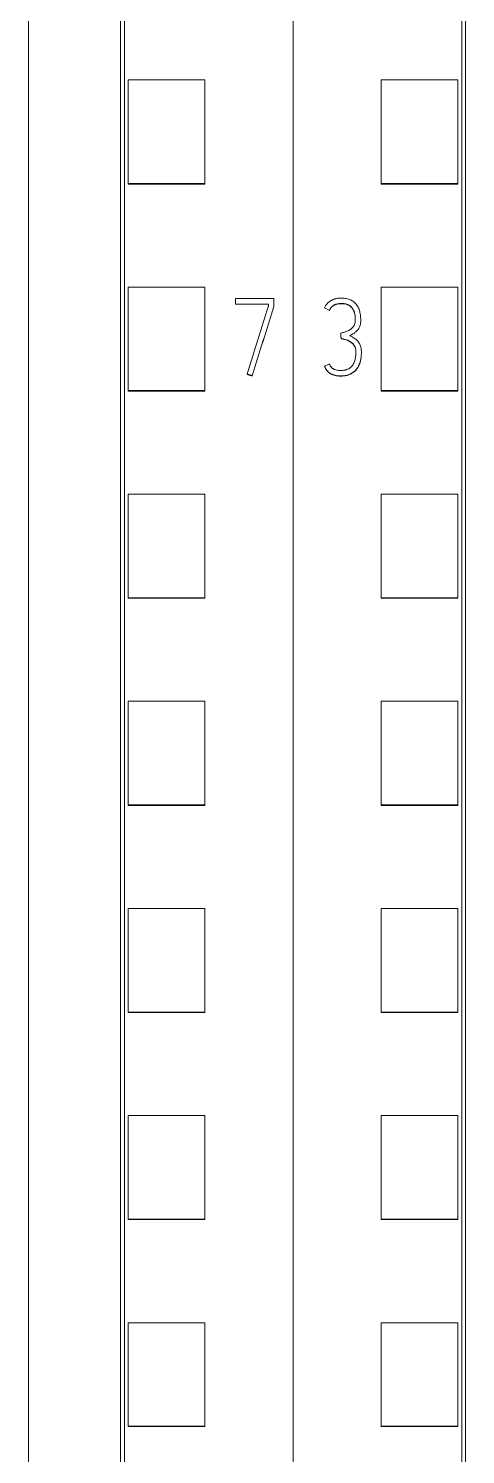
# Model space of a CAD drawing. Header units: millimetres. Extents: x 4137 to 6698, y 1400 to 3585.
# Drawn here: x 5348.15 to 5359.55, y 2976.6 to 3013.79 of the extents above; entities that cross this region are included whole.
import ezdxf

# ---------------------------------------------------------------- set-up
doc = ezdxf.new("R2010")
doc.units = ezdxf.units.MM
doc.layers.add('000-PI-Oprema', color=30, linetype='Continuous', lineweight=5)

msp = doc.modelspace()

# ---------------------------------------------------------------- linework, layer by layer
at = {"layer": '000-PI-Oprema', "color": 0, "linetype": 'ByBlock', "lineweight": 0}
for p, q in [((5355.048, 3075.465), (5355.048, 2962.047)), ((5355.048, 3075.465), (5355.048, 2962.047)), ((5350.648, 2964.37), (5350.648, 3073.185)), ((5359.448, 3073.185), (5359.448, 2964.37)), ((5350.748, 3009.751), (5350.748, 3012.452)), ((5350.748, 3012.452), (5352.748, 3012.452)), ((5352.748, 3009.751), (5352.748, 3012.452)), ((5357.348, 3009.751), (5357.348, 3012.452)), ((5359.348, 3012.452), (5357.348, 3012.452)), ((5359.348, 3009.751), (5359.348, 3012.452)), ((5350.748, 3009.751), (5352.748, 3009.751)), ((5350.748, 3009.734), (5350.748, 3009.751)), ((5350.748, 3009.734), (5352.748, 3009.734)), ((5352.748, 3009.734), (5352.748, 3009.751)), ((5357.348, 3009.734), (5357.348, 3009.751)), ((5359.348, 3009.751), (5357.348, 3009.751)), ((5359.348, 3009.734), (5357.348, 3009.734)), ((5359.348, 3009.734), (5359.348, 3009.751)), ((5350.748, 3004.349), (5350.748, 3007.05)), ((5350.748, 3007.05), (5352.748, 3007.05)), ((5352.748, 3004.349), (5352.748, 3007.05)), ((5353.551, 3006.607), (5353.551, 3006.748)), ((5353.551, 3006.748), (5354.55, 3006.748)), ((5354.55, 3006.748), (5354.55, 3006.546)), ((5357.348, 3004.349), (5357.348, 3007.05)), ((5359.348, 3007.05), (5357.348, 3007.05)), ((5359.348, 3004.349), (5359.348, 3007.05)), ((5353.551, 3006.607), (5353.551, 3006.6)), ((5354.411, 3006.607), (5353.551, 3006.607)), ((5353.551, 3006.6), (5354.411, 3006.6)), ((5354.411, 3006.568), (5354.411, 3006.607)), ((5354.55, 3006.546), (5354.55, 3006.539)), ((5356.815, 3006.194), (5356.815, 3006.2)), ((5356.294, 3005.847), (5356.294, 3005.841)), ((5356.302, 3005.709), (5356.302, 3005.703)), ((5356.832, 3005.341), (5356.832, 3005.347)), ((5353.848, 3004.783), (5353.848, 3004.777)), ((5353.981, 3004.739), (5353.981, 3004.733)), ((5350.748, 3004.334), (5350.748, 3004.349)), ((5350.748, 3004.349), (5352.748, 3004.349)), ((5350.748, 3004.334), (5352.748, 3004.334)), ((5352.748, 3004.334), (5352.748, 3004.349)), ((5357.348, 3004.334), (5357.348, 3004.349)), ((5359.348, 3004.349), (5357.348, 3004.349)), ((5359.348, 3004.334), (5357.348, 3004.334)), ((5359.348, 3004.334), (5359.348, 3004.349)), ((5350.748, 2998.947), (5350.748, 3001.649)), ((5350.748, 3001.649), (5352.748, 3001.649)), ((5352.748, 2998.947), (5352.748, 3001.649)), ((5357.348, 2998.947), (5357.348, 3001.649)), ((5359.348, 3001.649), (5357.348, 3001.649)), ((5359.348, 2998.947), (5359.348, 3001.649)), ((5350.748, 2998.934), (5350.748, 2998.947)), ((5350.748, 2998.947), (5352.748, 2998.947)), ((5350.748, 2998.934), (5352.748, 2998.934)), ((5352.748, 2998.934), (5352.748, 2998.947)), ((5357.348, 2998.934), (5357.348, 2998.947)), ((5359.348, 2998.947), (5357.348, 2998.947)), ((5359.348, 2998.934), (5357.348, 2998.934)), ((5359.348, 2998.934), (5359.348, 2998.947)), ((5350.748, 2993.546), (5350.748, 2996.247)), ((5350.748, 2996.247), (5352.748, 2996.247)), ((5352.748, 2993.546), (5352.748, 2996.247)), ((5357.348, 2993.546), (5357.348, 2996.247)), ((5359.348, 2996.247), (5357.348, 2996.247)), ((5359.348, 2993.546), (5359.348, 2996.247)), ((5350.748, 2993.534), (5350.748, 2993.546)), ((5350.748, 2993.546), (5352.748, 2993.546)), ((5350.748, 2993.534), (5352.748, 2993.534)), ((5352.748, 2993.534), (5352.748, 2993.546)), ((5357.348, 2993.534), (5357.348, 2993.546)), ((5359.348, 2993.546), (5357.348, 2993.546)), ((5359.348, 2993.534), (5357.348, 2993.534)), ((5359.348, 2993.534), (5359.348, 2993.546)), ((5350.748, 2988.144), (5350.748, 2990.845)), ((5350.748, 2990.845), (5352.748, 2990.845)), ((5352.748, 2988.144), (5352.748, 2990.845)), ((5357.348, 2988.144), (5357.348, 2990.845)), ((5359.348, 2990.845), (5357.348, 2990.845)), ((5359.348, 2988.144), (5359.348, 2990.845)), ((5350.748, 2988.135), (5350.748, 2988.144)), ((5350.748, 2988.144), (5352.748, 2988.144)), ((5350.748, 2988.135), (5352.748, 2988.135)), ((5352.748, 2988.135), (5352.748, 2988.144)), ((5357.348, 2988.135), (5357.348, 2988.144)), ((5359.348, 2988.144), (5357.348, 2988.144)), ((5359.348, 2988.135), (5357.348, 2988.135)), ((5359.348, 2988.135), (5359.348, 2988.144)), ((5350.748, 2982.743), (5350.748, 2985.444)), ((5350.748, 2985.444), (5352.748, 2985.444)), ((5352.748, 2982.743), (5352.748, 2985.444)), ((5357.348, 2982.743), (5357.348, 2985.444)), ((5359.348, 2985.444), (5357.348, 2985.444)), ((5359.348, 2982.743), (5359.348, 2985.444)), ((5350.748, 2982.735), (5350.748, 2982.743)), ((5350.748, 2982.743), (5352.748, 2982.743)), ((5350.748, 2982.735), (5352.748, 2982.735)), ((5352.748, 2982.735), (5352.748, 2982.743)), ((5357.348, 2982.735), (5357.348, 2982.743)), ((5359.348, 2982.743), (5357.348, 2982.743)), ((5359.348, 2982.735), (5357.348, 2982.735)), ((5359.348, 2982.735), (5359.348, 2982.743)), ((5350.748, 2977.341), (5350.748, 2980.042)), ((5350.748, 2980.042), (5352.748, 2980.042)), ((5352.748, 2977.341), (5352.748, 2980.042)), ((5357.348, 2977.341), (5357.348, 2980.042)), ((5359.348, 2980.042), (5357.348, 2980.042)), ((5359.348, 2977.341), (5359.348, 2980.042)), ((5350.748, 2977.341), (5352.748, 2977.341)), ((5350.748, 2977.335), (5350.748, 2977.341)), ((5350.748, 2977.335), (5352.748, 2977.335)), ((5352.748, 2977.335), (5352.748, 2977.341)), ((5359.348, 2977.341), (5357.348, 2977.341)), ((5357.348, 2977.335), (5357.348, 2977.341)), ((5359.348, 2977.335), (5357.348, 2977.335)), ((5359.348, 2977.335), (5359.348, 2977.341))]:
    msp.add_line(p, q, dxfattribs=at)
at = {"layer": '000-PI-Oprema', "color": 0, "linetype": 'ByBlock', "lineweight": 0, "ltscale": 0.25}
for p, q in [((5355.869, 3006.512), (5355.997, 3006.442)), ((5355.869, 3004.986), (5355.997, 3005.044))]:
    msp.add_line(p, q, dxfattribs=at)
at = {"layer": '000-PI-Oprema', "color": 7, "linetype": 'Continuous', "lineweight": 13}
for centre, major_axis, ratio, start_param, end_param in [((5358.083, 2955.573), (314.603, 1002.18), 0.017762, 1.525489, 1.527294), ((5358.081, 2955.637), (314.393, 1001.508), 0.017752, 1.525522, 1.527328)]:
    msp.add_ellipse(centre, major_axis=major_axis, ratio=ratio, start_param=start_param, end_param=end_param, dxfattribs=at)
at = {"layer": '000-PI-Oprema', "color": 0, "linetype": 'ByBlock', "lineweight": 0}
for points, knots in [([(5350.548, 2964.084), (5350.548, 2967.425), (5350.548, 2975.39), (5350.548, 2988.029), (5350.548, 3003.516), (5350.548, 3017.81), (5350.548, 3032.02), (5350.548, 3046.587), (5350.548, 3060.757), (5350.548, 3070.326), (5350.548, 3073.37)], [0, 0, 0, 0, 0.091483, 0.21812, 0.346206, 0.515858, 0.610111, 0.736264, 0.916066, 1, 1, 1, 1]), ([(5359.548, 3073.37), (5359.548, 3070.326), (5359.548, 3060.757), (5359.548, 3046.587), (5359.548, 3032.02), (5359.548, 3017.81), (5359.548, 3003.516), (5359.548, 2988.029), (5359.548, 2975.39), (5359.548, 2967.425), (5359.548, 2964.084)], [0, 0, 0, 0, 0.083934, 0.263736, 0.389889, 0.484142, 0.653794, 0.78188, 0.908517, 1, 1, 1, 1]), ([(5348.148, 3070.305), (5348.148, 3068.282), (5348.148, 3059.733), (5348.148, 3046.587), (5348.148, 3032.02), (5348.148, 3017.81), (5348.148, 3003.516), (5348.148, 2988.029), (5348.148, 2975.271), (5348.148, 2966.39), (5348.148, 2962.132), (5348.148, 2961.334)], [0, 0, 0, 0, 0.055935, 0.236292, 0.362833, 0.457376, 0.627551, 0.756032, 0.883059, 0.978086, 1, 1, 1, 1]), ([(5355.869, 3006.512), (5355.878, 3006.531), (5355.897, 3006.566), (5355.922, 3006.598), (5355.942, 3006.621), (5355.949, 3006.628), (5355.964, 3006.642), (5355.972, 3006.649), (5355.995, 3006.668), (5356.011, 3006.68), (5356.037, 3006.696), (5356.046, 3006.701), (5356.064, 3006.71), (5356.073, 3006.714), (5356.101, 3006.727), (5356.12, 3006.734), (5356.149, 3006.742), (5356.159, 3006.745), (5356.178, 3006.749), (5356.188, 3006.751), (5356.218, 3006.756), (5356.258, 3006.761), (5356.298, 3006.762), (5356.339, 3006.761), (5356.359, 3006.761), (5356.399, 3006.757), (5356.419, 3006.754), (5356.459, 3006.746), (5356.478, 3006.742), (5356.517, 3006.729), (5356.535, 3006.722), (5356.563, 3006.709), (5356.572, 3006.704), (5356.59, 3006.694), (5356.598, 3006.689), (5356.623, 3006.672), (5356.639, 3006.66), (5356.661, 3006.64), (5356.668, 3006.633), (5356.682, 3006.618), (5356.689, 3006.61), (5356.708, 3006.587), (5356.72, 3006.57), (5356.741, 3006.536), (5356.75, 3006.518), (5356.775, 3006.463), (5356.787, 3006.424), (5356.8, 3006.366), (5356.804, 3006.346), (5356.81, 3006.306), (5356.812, 3006.286), (5356.814, 3006.246), (5356.815, 3006.226), (5356.815, 3006.186), (5356.815, 3006.166), (5356.812, 3006.125), (5356.81, 3006.105), (5356.802, 3006.065), (5356.796, 3006.046), (5356.781, 3006.009), (5356.773, 3005.991), (5356.757, 3005.964), (5356.752, 3005.956), (5356.74, 3005.939), (5356.734, 3005.931), (5356.714, 3005.908), (5356.7, 3005.894), (5356.678, 3005.874), (5356.67, 3005.867), (5356.654, 3005.855), (5356.645, 3005.849), (5356.62, 3005.833), (5356.603, 3005.822), (5356.568, 3005.802), (5356.55, 3005.793), (5356.532, 3005.784)], [0, 0, 0, 0, 0.03125, 0.0625, 0.0625, 0.078125, 0.078125, 0.09375, 0.09375, 0.125, 0.125, 0.140625, 0.140625, 0.15625, 0.15625, 0.1875, 0.1875, 0.203125, 0.203125, 0.21875, 0.21875, 0.25, 0.28125, 0.28125, 0.3125, 0.3125, 0.34375, 0.34375, 0.375, 0.375, 0.40625, 0.40625, 0.421875, 0.421875, 0.4375, 0.4375, 0.46875, 0.46875, 0.484375, 0.484375, 0.5, 0.5, 0.53125, 0.53125, 0.5625, 0.5625, 0.625, 0.625, 0.65625, 0.65625, 0.6875, 0.6875, 0.71875, 0.71875, 0.75, 0.75, 0.78125, 0.78125, 0.8125, 0.8125, 0.84375, 0.84375, 0.859375, 0.859375, 0.875, 0.875, 0.90625, 0.90625, 0.921875, 0.921875, 0.9375, 0.9375, 0.96875, 0.96875, 1, 1, 1, 1]), ([(5353.848, 3004.783), (5353.895, 3004.932), (5353.942, 3005.081), (5354.012, 3005.304), (5354.035, 3005.378), (5354.082, 3005.527), (5354.105, 3005.602), (5354.14, 3005.713), (5354.152, 3005.75), (5354.175, 3005.825), (5354.187, 3005.862), (5354.222, 3005.973), (5354.245, 3006.048), (5354.292, 3006.197), (5354.316, 3006.271), (5354.351, 3006.382), (5354.363, 3006.42), (5354.38, 3006.475), (5354.386, 3006.494), (5354.396, 3006.522), (5354.399, 3006.531), (5354.405, 3006.549), (5354.408, 3006.559), (5354.411, 3006.568)], [0, 0, 0, 0, 0.25, 0.25, 0.375, 0.375, 0.5, 0.5, 0.5625, 0.5625, 0.625, 0.625, 0.75, 0.75, 0.875, 0.875, 0.9375, 0.9375, 0.96875, 0.96875, 0.984375, 0.984375, 1, 1, 1, 1]), ([(5356.294, 3005.847), (5356.325, 3005.857), (5356.357, 3005.866), (5356.42, 3005.886), (5356.451, 3005.896), (5356.496, 3005.916), (5356.511, 3005.924), (5356.54, 3005.941), (5356.553, 3005.95), (5356.573, 3005.965), (5356.579, 3005.971), (5356.591, 3005.982), (5356.597, 3005.988), (5356.613, 3006.007), (5356.624, 3006.019), (5356.637, 3006.04), (5356.641, 3006.047), (5356.649, 3006.062), (5356.652, 3006.07), (5356.661, 3006.093), (5356.665, 3006.109), (5356.671, 3006.141), (5356.673, 3006.158), (5356.674, 3006.191), (5356.674, 3006.207), (5356.673, 3006.257), (5356.671, 3006.289), (5356.663, 3006.338), (5356.66, 3006.354), (5356.653, 3006.378), (5356.651, 3006.386), (5356.646, 3006.402), (5356.643, 3006.41), (5356.634, 3006.433), (5356.627, 3006.448), (5356.61, 3006.477), (5356.601, 3006.491), (5356.581, 3006.517), (5356.57, 3006.53), (5356.552, 3006.547), (5356.546, 3006.552), (5356.533, 3006.562), (5356.526, 3006.567), (5356.505, 3006.581), (5356.49, 3006.589), (5356.46, 3006.601), (5356.444, 3006.607), (5356.411, 3006.615), (5356.395, 3006.617), (5356.362, 3006.621), (5356.346, 3006.623), (5356.312, 3006.623), (5356.296, 3006.623), (5356.262, 3006.621), (5356.246, 3006.619), (5356.213, 3006.614), (5356.197, 3006.611), (5356.173, 3006.603), (5356.165, 3006.601), (5356.15, 3006.595), (5356.142, 3006.592), (5356.127, 3006.585), (5356.119, 3006.581), (5356.105, 3006.572), (5356.098, 3006.568), (5356.078, 3006.553), (5356.065, 3006.542), (5356.042, 3006.518), (5356.032, 3006.506), (5356.013, 3006.478), (5356.005, 3006.464), (5355.997, 3006.449)], [0, 0, 0, 0, 0.0625, 0.0625, 0.125, 0.125, 0.15625, 0.15625, 0.1875, 0.1875, 0.203125, 0.203125, 0.21875, 0.21875, 0.25, 0.25, 0.265625, 0.265625, 0.28125, 0.28125, 0.3125, 0.3125, 0.34375, 0.34375, 0.375, 0.375, 0.4375, 0.4375, 0.46875, 0.46875, 0.484375, 0.484375, 0.5, 0.5, 0.53125, 0.53125, 0.5625, 0.5625, 0.59375, 0.59375, 0.609375, 0.609375, 0.625, 0.625, 0.65625, 0.65625, 0.6875, 0.6875, 0.71875, 0.71875, 0.75, 0.75, 0.78125, 0.78125, 0.8125, 0.8125, 0.84375, 0.84375, 0.859375, 0.859375, 0.875, 0.875, 0.890625, 0.890625, 0.90625, 0.90625, 0.9375, 0.9375, 0.96875, 0.96875, 1, 1, 1, 1]), ([(5355.997, 3006.442), (5356.004, 3006.457), (5356.013, 3006.472), (5356.031, 3006.499), (5356.041, 3006.511), (5356.059, 3006.529), (5356.065, 3006.535), (5356.077, 3006.546), (5356.084, 3006.551), (5356.097, 3006.561), (5356.104, 3006.565), (5356.118, 3006.574), (5356.125, 3006.578), (5356.148, 3006.588), (5356.163, 3006.594), (5356.195, 3006.604), (5356.211, 3006.607), (5356.244, 3006.613), (5356.26, 3006.615), (5356.293, 3006.617), (5356.31, 3006.617), (5356.36, 3006.616), (5356.392, 3006.613), (5356.433, 3006.603), (5356.441, 3006.601), (5356.457, 3006.596), (5356.465, 3006.593), (5356.488, 3006.584), (5356.502, 3006.576), (5356.524, 3006.563), (5356.53, 3006.558), (5356.543, 3006.548), (5356.55, 3006.543), (5356.568, 3006.526), (5356.579, 3006.513), (5356.594, 3006.494), (5356.599, 3006.487), (5356.609, 3006.473), (5356.622, 3006.452), (5356.632, 3006.43), (5356.645, 3006.399), (5356.65, 3006.383), (5356.659, 3006.354), (5356.662, 3006.34), (5356.664, 3006.326)], [0, 0, 0, 0, 0.055989, 0.055989, 0.111979, 0.111979, 0.139974, 0.139974, 0.167968, 0.167968, 0.195963, 0.195963, 0.223958, 0.223958, 0.279947, 0.279947, 0.335937, 0.335937, 0.391926, 0.391926, 0.447916, 0.447916, 0.559895, 0.559895, 0.587889, 0.587889, 0.615884, 0.615884, 0.671874, 0.671874, 0.699868, 0.699868, 0.727863, 0.727863, 0.783853, 0.783853, 0.811847, 0.811847, 0.839842, 0.895832, 0.895832, 0.951821, 0.951821, 1, 1, 1, 1]), ([(5356.81, 3006.104), (5356.811, 3006.115), (5356.813, 3006.126), (5356.815, 3006.156), (5356.815, 3006.175), (5356.815, 3006.193)], [0, 0, 0, 0, 0.372922, 0.372922, 1, 1, 1, 1]), ([(5356.532, 3005.784), (5356.551, 3005.774), (5356.57, 3005.764), (5356.606, 3005.743), (5356.624, 3005.732), (5356.659, 3005.709), (5356.676, 3005.697), (5356.701, 3005.677), (5356.709, 3005.669), (5356.724, 3005.655), (5356.731, 3005.647), (5356.751, 3005.623), (5356.764, 3005.606), (5356.78, 3005.579), (5356.785, 3005.569), (5356.794, 3005.55), (5356.798, 3005.541), (5356.81, 3005.511), (5356.816, 3005.491), (5356.823, 3005.46), (5356.825, 3005.45), (5356.828, 3005.429), (5356.829, 3005.418), (5356.832, 3005.387), (5356.832, 3005.366), (5356.832, 3005.324), (5356.831, 3005.303), (5356.829, 3005.261), (5356.827, 3005.24), (5356.821, 3005.199), (5356.818, 3005.178), (5356.805, 3005.116), (5356.794, 3005.076), (5356.774, 3005.028), (5356.77, 3005.018), (5356.761, 3004.999), (5356.756, 3004.99), (5356.741, 3004.962), (5356.73, 3004.944), (5356.705, 3004.91), (5356.692, 3004.894), (5356.67, 3004.871), (5356.662, 3004.863), (5356.647, 3004.849), (5356.638, 3004.842), (5356.613, 3004.823), (5356.596, 3004.811), (5356.569, 3004.796), (5356.559, 3004.791), (5356.54, 3004.782), (5356.53, 3004.778), (5356.481, 3004.758), (5356.44, 3004.748), (5356.378, 3004.738), (5356.357, 3004.736), (5356.314, 3004.734), (5356.293, 3004.733), (5356.251, 3004.734), (5356.23, 3004.735), (5356.199, 3004.739), (5356.188, 3004.74), (5356.167, 3004.744), (5356.157, 3004.746), (5356.126, 3004.753), (5356.106, 3004.76), (5356.076, 3004.771), (5356.067, 3004.776), (5356.048, 3004.785), (5356.038, 3004.79), (5356.011, 3004.806), (5355.993, 3004.818), (5355.969, 3004.838), (5355.961, 3004.845), (5355.947, 3004.861), (5355.94, 3004.869), (5355.92, 3004.894), (5355.909, 3004.911), (5355.888, 3004.948), (5355.878, 3004.966), (5355.869, 3004.986)], [0, 0, 0, 0, 0.03125, 0.03125, 0.0625, 0.0625, 0.09375, 0.09375, 0.109375, 0.109375, 0.125, 0.125, 0.15625, 0.15625, 0.171875, 0.171875, 0.1875, 0.1875, 0.21875, 0.21875, 0.234375, 0.234375, 0.25, 0.25, 0.28125, 0.28125, 0.3125, 0.3125, 0.34375, 0.34375, 0.375, 0.375, 0.4375, 0.4375, 0.453125, 0.453125, 0.46875, 0.46875, 0.5, 0.5, 0.53125, 0.53125, 0.546875, 0.546875, 0.5625, 0.5625, 0.59375, 0.59375, 0.609375, 0.609375, 0.625, 0.625, 0.6875, 0.6875, 0.71875, 0.71875, 0.75, 0.75, 0.78125, 0.78125, 0.796875, 0.796875, 0.8125, 0.8125, 0.84375, 0.84375, 0.859375, 0.859375, 0.875, 0.875, 0.90625, 0.90625, 0.921875, 0.921875, 0.9375, 0.9375, 0.96875, 0.96875, 1, 1, 1, 1]), ([(5355.997, 3005.044), (5356.004, 3005.028), (5356.012, 3005.013), (5356.03, 3004.983), (5356.04, 3004.97), (5356.058, 3004.95), (5356.064, 3004.944), (5356.078, 3004.933), (5356.084, 3004.928), (5356.099, 3004.918), (5356.106, 3004.914), (5356.122, 3004.905), (5356.13, 3004.902), (5356.154, 3004.892), (5356.17, 3004.888), (5356.204, 3004.881), (5356.222, 3004.878), (5356.256, 3004.875), (5356.273, 3004.875), (5356.308, 3004.875), (5356.325, 3004.876), (5356.359, 3004.878), (5356.376, 3004.881), (5356.402, 3004.886), (5356.41, 3004.887), (5356.427, 3004.892), (5356.436, 3004.894), (5356.46, 3004.902), (5356.476, 3004.908), (5356.5, 3004.92), (5356.507, 3004.924), (5356.522, 3004.933), (5356.53, 3004.938), (5356.55, 3004.953), (5356.563, 3004.964), (5356.587, 3004.989), (5356.598, 3005.003), (5356.618, 3005.032), (5356.626, 3005.047), (5356.641, 3005.078), (5356.648, 3005.094), (5356.665, 3005.144), (5356.672, 3005.177), (5356.681, 3005.228), (5356.684, 3005.245), (5356.687, 3005.28), (5356.689, 3005.297), (5356.691, 3005.331), (5356.691, 3005.349), (5356.69, 3005.374), (5356.69, 3005.383), (5356.689, 3005.4), (5356.688, 3005.409), (5356.684, 3005.435), (5356.68, 3005.452), (5356.671, 3005.476), (5356.668, 3005.484), (5356.661, 3005.5), (5356.657, 3005.507), (5356.643, 3005.53), (5356.633, 3005.544), (5356.611, 3005.57), (5356.599, 3005.583), (5356.573, 3005.605), (5356.559, 3005.616), (5356.53, 3005.634), (5356.515, 3005.643), (5356.484, 3005.658), (5356.468, 3005.665), (5356.436, 3005.676), (5356.419, 3005.681), (5356.37, 3005.695), (5356.336, 3005.703), (5356.302, 3005.709)], [0, 0, 0, 0, 0.03125, 0.03125, 0.0625, 0.0625, 0.078125, 0.078125, 0.09375, 0.09375, 0.109375, 0.109375, 0.125, 0.125, 0.15625, 0.15625, 0.1875, 0.1875, 0.21875, 0.21875, 0.25, 0.25, 0.28125, 0.28125, 0.296875, 0.296875, 0.3125, 0.3125, 0.34375, 0.34375, 0.359375, 0.359375, 0.375, 0.375, 0.40625, 0.40625, 0.4375, 0.4375, 0.46875, 0.46875, 0.5, 0.5, 0.5625, 0.5625, 0.59375, 0.59375, 0.625, 0.625, 0.65625, 0.65625, 0.671875, 0.671875, 0.6875, 0.6875, 0.71875, 0.71875, 0.734375, 0.734375, 0.75, 0.75, 0.78125, 0.78125, 0.8125, 0.8125, 0.84375, 0.84375, 0.875, 0.875, 0.90625, 0.90625, 0.9375, 0.9375, 1, 1, 1, 1]), ([(5356.302, 3005.703), (5356.336, 3005.697), (5356.37, 3005.689), (5356.419, 3005.675), (5356.435, 3005.67), (5356.468, 3005.658), (5356.484, 3005.652), (5356.507, 3005.64), (5356.515, 3005.636), (5356.53, 3005.628), (5356.537, 3005.623), (5356.559, 3005.609), (5356.573, 3005.599), (5356.593, 3005.582), (5356.599, 3005.576), (5356.611, 3005.564), (5356.617, 3005.557), (5356.633, 3005.537), (5356.643, 3005.523), (5356.657, 3005.501), (5356.661, 3005.493), (5356.664, 3005.485), (5356.665, 3005.485), (5356.665, 3005.484)], [0, 0, 0, 0, 0.234549, 0.234549, 0.351824, 0.351824, 0.469098, 0.469098, 0.527735, 0.527735, 0.586373, 0.586373, 0.703647, 0.703647, 0.762285, 0.762285, 0.820922, 0.820922, 0.938196, 0.938196, 0.996834, 0.996834, 1, 1, 1, 1]), ([(5355.869, 3004.98), (5355.878, 3004.96), (5355.888, 3004.941), (5355.909, 3004.905), (5355.92, 3004.887), (5355.94, 3004.862), (5355.947, 3004.854), (5355.961, 3004.839), (5355.969, 3004.832), (5355.993, 3004.812), (5356.01, 3004.8), (5356.038, 3004.784), (5356.047, 3004.779), (5356.066, 3004.77), (5356.076, 3004.765), (5356.105, 3004.754), (5356.125, 3004.747), (5356.166, 3004.737), (5356.187, 3004.734), (5356.229, 3004.729), (5356.25, 3004.728), (5356.291, 3004.727), (5356.312, 3004.727), (5356.354, 3004.73), (5356.375, 3004.732), (5356.407, 3004.736), (5356.417, 3004.738), (5356.438, 3004.742), (5356.448, 3004.745), (5356.478, 3004.752), (5356.498, 3004.759), (5356.528, 3004.77), (5356.537, 3004.774), (5356.557, 3004.783), (5356.566, 3004.788), (5356.594, 3004.804), (5356.611, 3004.815), (5356.644, 3004.841), (5356.66, 3004.854), (5356.689, 3004.885), (5356.703, 3004.901), (5356.728, 3004.935), (5356.739, 3004.952), (5356.755, 3004.98), (5356.76, 3004.989), (5356.769, 3005.008), (5356.773, 3005.018), (5356.793, 3005.067), (5356.805, 3005.107), (5356.817, 3005.168), (5356.821, 3005.189), (5356.826, 3005.231), (5356.828, 3005.252), (5356.83, 3005.276), (5356.83, 3005.279), (5356.83, 3005.282)], [0, 0, 0, 0, 0.045144, 0.045144, 0.090287, 0.090287, 0.112859, 0.112859, 0.135431, 0.135431, 0.180575, 0.180575, 0.203147, 0.203147, 0.225718, 0.225718, 0.270862, 0.270862, 0.316006, 0.316006, 0.361149, 0.361149, 0.406293, 0.406293, 0.451437, 0.451437, 0.474009, 0.474009, 0.49658, 0.49658, 0.541724, 0.541724, 0.564296, 0.564296, 0.586868, 0.586868, 0.632011, 0.632011, 0.677155, 0.677155, 0.722299, 0.722299, 0.767442, 0.767442, 0.790014, 0.790014, 0.812586, 0.812586, 0.902873, 0.902873, 0.948017, 0.948017, 0.993161, 0.993161, 1, 1, 1, 1])]:
    msp.add_open_spline(points, degree=3, knots=knots, dxfattribs=at)
for points, weights in [([(5356.302, 3005.709), (5356.298, 3005.778), (5356.294, 3005.847)], [0.500000009599, 0.499999990401, 0.500000009599]), ([(5356.294, 3005.841), (5356.298, 3005.772), (5356.302, 3005.703)], [0.499999969803, 0.500000030197, 0.499999969803]), ([(5353.981, 3004.739), (5353.915, 3004.761), (5353.848, 3004.783)], [0.499999640066, 0.500000359934, 0.499999640066]), ([(5353.848, 3004.777), (5353.915, 3004.755), (5353.981, 3004.733)], [0.499999909071, 0.500000090929, 0.499999909071])]:
    msp.add_rational_spline(points, weights, degree=2, dxfattribs=at)

doc.saveas('drawing.dxf')
